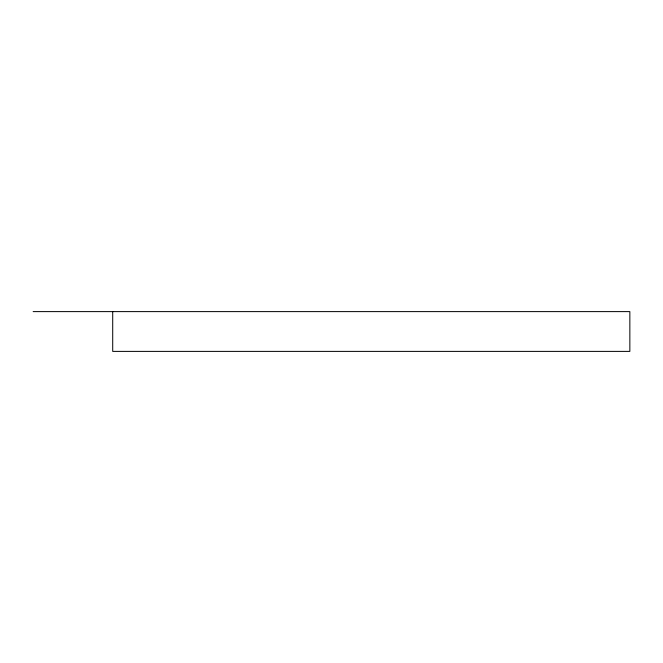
<?xml version="1.0" encoding="UTF-8"?>
<svg xmlns="http://www.w3.org/2000/svg" width="663" height="663" viewBox="0 0 663 663"><rect width="100%" height="100%" fill="white"/><g stroke="black" fill="none" stroke-linecap="round" stroke-linejoin="round"><path stroke-width="0.99" d="M33.15 311.61L629.85 311.61L629.85 351.39L112.71 351.39L112.71 311.61"/></g></svg>
